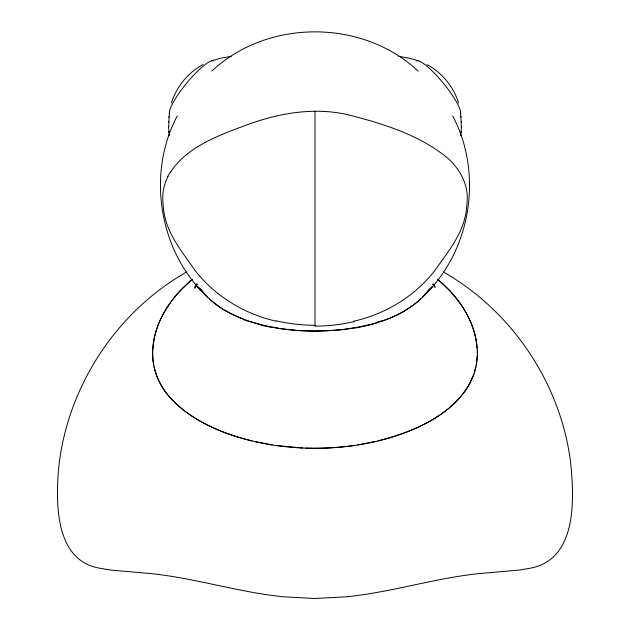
<?xml version="1.0" encoding="UTF-8"?>
<svg xmlns="http://www.w3.org/2000/svg" width="630" height="630" viewBox="0 0 630 630"><rect width="100%" height="100%" fill="white"/><g stroke="black" fill="none" stroke-linecap="round" stroke-linejoin="round"><path stroke-width="0.94" d="M168.619 127.512L169.446 112.022M460.782 135.789L461.184 131.505M461.38 127.512L460.554 112.022M461.144 132.237L461.412 126.827M477.335 355.304L476.335 364.778L474.642 371.834M152.806 348.185C151.901 360.305 154.381 372.684 160.146 383.41A168.163 91.405 0 0 0 171.242 398.861C192.615 421.368 222.366 433.605 252.008 440.929M168.604 121.999L168.643 121.299M168.856 117.314L168.895 116.676M476.288 365.038C478.296 354.076 477.343 342.696 474.256 332.026A263.757 143.372 0 0 0 465.972 312.559C458.845 299.998 449.206 288.957 438.149 279.689M475.933 366.833L473.886 374.173L469.854 383.402A167.541 91.067 0 0 1 437.252 416.674A165.422 89.917 0 0 1 397.806 435.235C368.227 445.095 336.837 449.103 305.723 448.119M171.462 102.926C176.455 86.688 188.055 72.592 203.025 64.567M197.001 284.091L196.403 285.807L197.025 284.138M473.957 373.96C458.939 413.099 415.989 431.29 377.992 440.929M194.796 288.461L196.78 284.24M177.251 115.967C143.01 180.085 162.422 268.758 223.453 309.558M168.021 176.439C163.863 184.149 162.32 193.024 162.902 201.71A28.232 8.907 83.9 0 0 163.619 209.317M196.773 284.13L194.796 287.351L196.568 284.602M170.423 172.226C188.228 145.302 221.193 134.576 249.866 123.763C282.272 112.345 317.764 106.746 351.516 115.629C385.371 124.441 420.186 135.529 447.607 158.059C459.884 168.911 468.712 184.929 467.098 201.71A28.232 8.954 -83.9 0 1 466.42 209.333C463.987 232.935 447.883 251.732 434.897 270.475C414.926 296.202 385.615 314.023 353.942 321.166M430.337 288.067C424.084 296.856 415.69 303.936 406.539 309.566M429.046 289.839L422.297 297.423M424.415 295.273C471.303 249.819 483.194 173.675 452.749 115.967M424.163 295.454L432.526 286.516L422.525 297.202M179.77 291.155L192.292 279.334M211.853 71.103C267.506 18.774 362.494 18.774 418.147 71.103M419.163 300.329L420.761 298.888M191.851 279.689C180.794 288.957 171.163 299.998 164.028 312.559A263.757 143.372 0 0 0 155.744 332.026C152.657 342.696 151.704 354.076 153.712 365.038M186.677 271.979C114.581 312.819 65.024 390.419 58.236 473.004C55.834 507.181 56.479 561.275 100.178 568.276L110.526 570.055L151.247 573.615C196.04 578.324 239.258 592.444 284.106 596.846L315 598.5L345.894 596.846C390.742 592.444 433.96 578.324 478.753 573.615L519.474 570.055L529.822 568.276C577.686 559.802 574.237 498.448 570.552 461.932C560.566 383.473 512.127 311.015 443.323 271.979M211.562 60.842L221.193 58.086L231.289 56.361M380.103 321.615L369.188 324.812M375.157 441.599L357.675 444.953M357.683 327.324L345.752 329.151M355.588 327.702L345.917 329.136A137.458 74.757 0 0 1 315 331.041L311.897 331.002M354.698 445.41C313.819 451.277 271.475 448.237 232.202 435.243A165.422 89.917 0 0 1 190 414.831A167.226 90.901 0 0 1 171.25 398.861C162.918 389.891 156.594 378.874 154.066 366.833M318.103 331.002L315 331.026A137.198 74.568 0 0 1 281.618 328.821L276.791 328.096M302.644 448.001L275.302 445.41M284.248 329.151L272.317 327.324M398.711 56.361L408.807 58.086L418.438 60.842M272.325 444.953L254.843 441.599M276.058 321.166C244.385 314.023 215.074 296.202 195.103 270.475C182.117 251.732 166.013 232.935 163.572 209.333M260.812 324.812L249.897 321.615M426.975 64.567C441.945 72.592 453.545 86.688 458.538 102.926M437.708 279.334L450.23 291.147M209.239 298.888L210.837 300.329A124.771 67.875 -0.1 0 0 225.839 311.047M207.703 297.423L200.954 289.839M205.837 295.454L197.474 286.516L207.467 297.195M205.577 295.265L199.663 288.06M433.432 284.602L435.204 287.351L433.227 284.13M432.975 284.138L433.598 285.807L432.999 284.091M168.588 126.827L169.218 135.789M461.105 116.676L461.144 117.314M461.357 121.299L461.396 121.999M168.816 131.505L168.856 132.237M477.32 350.556L477.367 352.934M315 111.156L315 325.639M315 325.253A163.264 154.712 0 0 1 276.153 320.812M354.06 321.623A163.264 155.563 0.4 0 1 315 326.112M167.832 176.447A96.374 54.078 -17.2 0 1 170.202 172.21M276.932 327.828A112.439 61 0 0 1 249.984 321.371M249.551 321.757A116.991 64.071 -0.2 0 1 244.038 319.796M244.322 319.567A116.125 62.905 0.1 0 1 223.54 309.519M406.618 309.598A116.125 63.039 -0.1 0 1 382.473 320.906M382.174 320.654A116.991 63.63 0 0 1 377.874 322.08M378.291 322.466A112.006 61.291 0.2 0 1 355.722 327.931M450.151 291.17A255.859 139.08 0 0 1 477.02 348.185M152.98 348.193A255.859 139.08 0 0 1 179.841 291.17M250.071 321.465A115.699 62.59 0.2 0 1 226.099 310.913M272.184 327.537A110.203 60.141 -0.1 0 1 260.647 325.001M293.399 330.049A136.403 73.97 0 0 1 284.28 329.088M311.897 331.041A136.907 74.497 0 0 1 293.367 330.159M339.664 329.797A136.899 74.419 0 0 1 318.103 330.963M345.783 329.222A136.411 74.112 0 0 1 339.704 329.899M369.022 324.623A110.211 59.708 0 0 1 357.557 327.12M404.295 311.118A115.699 62.929 0 0 1 380.284 321.78M419.202 300.345A124.157 67.552 0.1 0 1 404.169 311.047M416.217 60.834A34.626 7.087 50.6 0 1 442.843 82.585A34.626 7.087 50.6 0 1 460.341 113.959M169.659 113.959A34.626 7.087 -50.6 0 1 187.157 82.585A34.626 7.087 -50.6 0 1 213.783 60.834"/></g></svg>
